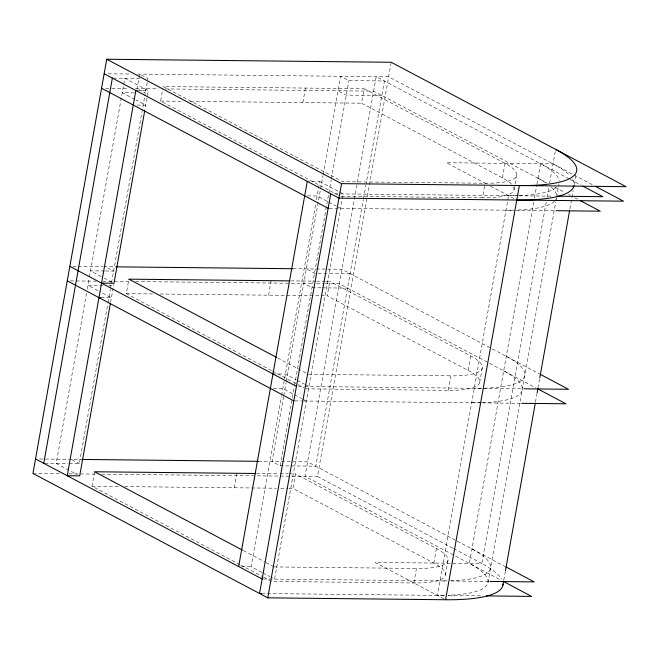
<?xml version="1.0" encoding="UTF-8"?>
<svg xmlns="http://www.w3.org/2000/svg" width="659" height="659" viewBox="0 0 659 659"><rect width="100%" height="100%" fill="white"/><g stroke="black" fill="none" stroke-linecap="round" stroke-linejoin="round"><path stroke-width="0.49" stroke-dasharray="3.29 2.47" d="M86.535 293.131L56.196 463.434L76.971 474.439M87.26 289.079L89.245 277.925M89.426 276.912L123.546 85.324M123.727 84.311L124.815 78.223L148.3 90.662L144.865 109.929M137.006 89.327L139.708 74.121L147.929 78.47L144.856 95.703M69.154 463.574L79.311 463.681L107.845 303.519M108.027 302.506L110.374 289.326M110.555 288.312L144.683 96.716M110.555 302.53L113.818 284.235M239.876 564.606L91.996 486.268L94.575 471.77M271.459 370.564L126.306 293.659L128.884 279.161M338.429 195.262L160.615 101.058L162.847 88.495M234.25 487.784L236.828 473.286M268.551 295.174L271.137 280.685M302.86 102.573L305.447 88.075M261.936 572.432L251.095 566.691L281.434 396.38M281.615 395.367L315.735 203.779M316.46 199.726L319.714 181.48L308.223 181.357M283.584 396.594L272.027 461.473L280.248 465.822L315.809 466.201L363.298 199.603M283.765 395.581L286.113 382.401M286.294 381.388L320.414 189.8M320.595 188.787L322.943 175.607M323.124 174.594L340.645 76.263L348.858 80.612L384.419 80.999L366.009 184.396M280.248 465.822L294.326 386.759M294.507 385.746L328.635 194.15M328.816 193.136L331.164 179.956M331.345 178.943L348.858 80.612M263.46 577.103L271.632 581.427L413.877 582.951A71.361 16.541 10.1 0 0 433.811 563.05L292.925 488.41L295.504 473.912L289.334 473.846M305.941 388.826L448.186 390.342A71.361 16.541 10.1 0 0 468.121 370.44L327.235 295.8L329.813 281.302L325.694 281.261M511.532 184.149A71.361 16.541 10.1 0 0 502.43 177.839L361.544 103.199L364.122 88.701L163.193 86.56L342.828 181.727L485.082 183.243A71.361 16.541 10.1 0 0 505.016 163.341L364.122 88.701M363.48 198.581L365.827 185.41M452.766 548.164L317.457 476.482L391.059 63.248M413.877 582.951L416.463 568.453A71.361 16.541 10.1 0 0 436.398 548.552L295.504 473.912M448.186 390.342L450.772 375.844A71.361 16.541 10.1 0 0 470.707 355.942L329.813 281.302M341.271 196.234L482.495 197.741L484.909 184.207M433.811 563.05L436.398 548.552M468.121 370.44L470.707 355.942M502.43 177.839L505.016 163.341M445.385 574.994L447.963 560.496M479.686 382.393L482.273 367.895M513.995 189.784L516.582 175.286M533.724 202.173L469.381 563.429A114.608 26.558 10.1 0 1 448.005 595.275M534.449 198.128L536.788 184.973M536.97 183.96L540.578 163.72A114.608 26.558 10.1 0 1 559.203 180.797M546.171 202.305L481.828 563.56A129.749 30.067 10.1 0 1 501.515 579.08M547.077 197.247L548.881 187.131M549.598 183.078L555.257 151.29M487.957 582.614L555.726 202.132M555.908 201.119L556.451 198.087M556.567 197.403L558.98 183.869M503.756 580.217L505.198 572.127M535.479 402.122L536.92 394.024M538.008 387.953L539.622 378.851M569.911 208.845L573.149 190.632M574.228 184.602L575.777 175.912M108.216 73.783L130.853 74.022M137.682 74.096L388.653 76.773L593.553 185.327M113.323 78.1L139.889 78.388M105.671 88.281L110.803 88.331M111.832 88.347L128.258 88.52M135.441 88.594L158.654 88.841M165.22 88.916L373.62 91.14L546.739 182.856M136.808 90.547L148.3 90.662M134.296 92.853L122.228 92.721L134.873 99.418M143.341 92.952L145.351 92.968L137.13 88.619M381.841 95.489L346.28 95.11L338.059 90.761M160.615 101.058L182.098 101.288M190.286 101.371L361.544 103.199M137.097 105.069L145.713 105.16L135.779 99.896M334.574 193.828L551.468 196.143M307.555 195.871L317.127 195.978L327.968 201.72M329.187 208.293L515.009 210.279M516.038 210.287L555.051 210.699M72.918 266.376L77.029 266.417M78.05 266.434L102.689 266.697M103.718 266.706L115.654 266.829M293.008 268.724L315.208 268.963M316.229 268.971L341.897 269.243L539.49 373.925M104.575 270.981L90.505 270.833L103.15 277.53M105.58 270.989L113.62 271.08L105.407 266.722M350.118 273.6L314.549 273.221L306.336 268.864M290.693 280.891L315.406 281.154M316.435 281.162L324.665 281.253M70.34 280.874L96 281.146M102.82 281.22L130.498 281.517M135.622 281.566L312.621 283.461M316.732 283.502L323.915 283.576M324.945 283.592L339.311 283.741L535.998 387.945M103.002 285.487L87.927 285.331L100.572 292.028M109.032 285.553L111.042 285.578L108.57 284.268M321.114 287.818L311.971 287.719L303.75 283.362M322.127 287.826L347.532 288.098M126.306 293.659L152.913 293.947M160.071 294.021L320.027 295.726M321.057 295.734L327.235 295.8M100.876 297.654L111.404 297.769L101.47 292.505M272.958 373.95L285.405 374.081L296.237 379.823M308.519 374.328L450.772 375.844M298.494 386.413L303.626 386.462M304.647 386.479L524.35 388.818M273.246 388.481L282.818 388.579L293.659 394.321M294.886 400.894L303.099 400.985M304.12 400.993L521.763 403.316M39.598 458.994L80.703 459.43M258.312 461.325L307.588 461.852L456.522 540.751M44.771 463.31L68.141 463.565M256.384 473.491L279.037 473.739M280.067 473.747L288.304 473.837M32.95 473.442L60.669 473.739M68.882 473.829L95.571 474.109M101.733 474.175L317.457 476.482M91.996 486.268L119.625 486.556M124.74 486.614L276.451 488.228M280.569 488.278L287.777 488.352M288.807 488.36L292.925 488.41M241.523 566.583L251.095 566.691M274.21 566.929L416.463 568.453M263.155 579.006L446.926 580.966M451.028 581.007L489.011 581.411M261.607 593.512L444.339 595.464M448.449 595.505L481.301 595.86M569.269 178.918L376.207 76.642L305.01 476.35L500.782 580.068M570.175 179.405L581.049 185.163M554.903 187.172L564.87 192.461M568.495 194.38L570.307 195.336M574.837 197.741L577.564 199.183M486.07 183.77L446.332 162.715L553.025 163.852A129.749 30.067 10.1 0 1 569.574 175.327M490.584 186.159L515.873 199.553M319.714 181.48L338.677 191.522M339.583 192.008L343.191 193.919L274.581 579.129L270.964 577.21M328.874 202.198L336.098 206.02M336.996 206.498L340.612 208.417M277.67 357.985L306.707 373.365M104.056 278.007L113.084 282.793M297.143 380.301L304.367 384.131M305.274 384.609L308.882 386.52M272.373 371.042L304.12 387.863M294.565 394.799L301.789 398.629M302.687 399.107L306.303 401.018M457.14 541.08L505.181 566.534M453.672 548.642L481.828 563.56L375.136 562.424L445.583 599.739M71.913 459.76L79.311 463.681M243.369 550.594L265.14 562.127M266.047 562.605L273.304 566.452M262.834 572.91L270.058 576.732M240.782 565.092L262.554 576.625M503.682 370.819A114.608 26.558 10.1 0 1 482.314 402.674M481.465 402.698A114.608 26.558 10.1 0 1 471.671 402.781M506.269 356.33A114.608 26.558 10.1 0 1 474.249 388.283M572.712 179.372A129.749 30.067 10.1 0 1 574.178 184.396M444.561 595.365A114.608 26.558 10.1 0 1 437.362 595.39L508.559 195.682A114.608 26.558 10.1 0 0 518.353 195.599M555.998 187.609A114.608 26.558 10.1 0 1 519.21 195.575M513.625 187.09A71.361 16.541 10.1 0 1 482.495 197.741M556.287 198.408A114.608 26.558 10.1 0 1 555.825 199.389M554.392 201.234A114.608 26.558 10.1 0 1 516.623 210.073M513.18 210.155A114.608 26.558 10.1 0 1 505.98 210.18M537.991 178.218A114.608 26.558 10.1 0 1 545.949 182.938M551.344 187.131A114.608 26.558 10.1 0 1 556.616 195.295M471.959 548.931A114.608 26.558 10.1 0 1 450.591 580.777M447.148 580.867A114.608 26.558 10.1 0 1 439.94 580.892"/><path stroke-width="0.99" d="M106.733 59.244L341.543 183.639L626.05 186.678L391.232 62.275L106.733 59.244L32.95 473.442L267.768 597.845L445.583 599.739A129.749 30.067 10.1 0 0 502.982 584.105M43.749 463.302L112.368 78.091M135.845 90.53L67.234 475.74L79.681 475.872L110.374 303.544M144.683 110.943L113.991 283.271L101.544 283.139M238.649 566.551L307.267 181.349M330.744 193.787L259.547 593.487L261.607 593.512M267.768 597.845L341.543 183.639M445.583 599.739L519.358 185.541A129.749 30.067 10.1 0 0 555.603 149.354M502.858 585.283L503.575 581.23M505.379 571.114L535.297 403.135M537.101 393.019L537.826 388.967M539.803 377.838L569.549 210.872M556.608 196.193L602.804 196.687L582.861 186.126M556.072 210.715L600.217 211.185L580.282 200.624M116.042 266.837L292.621 268.724M289.663 280.882L128.884 279.161L276.764 357.507M98.957 297.637L100.876 297.654M524.35 388.818L568.495 389.288L540.396 374.403M521.763 403.316L565.908 403.786L537.81 388.901M81.732 459.438L258.312 461.325M255.362 473.483L94.575 471.77L242.454 550.108M490.041 581.427L534.185 581.897L506.087 567.012M486.433 595.909L531.607 596.395L503.509 581.51M595.365 186.283L623.472 201.176L338.965 198.137L104.147 73.742M101.568 88.24L328.166 208.285M69.838 266.343L296.435 386.388M67.259 280.841L293.856 400.886M35.528 458.944L262.134 578.997M574.055 185.574A129.749 30.067 10.1 0 1 516.78 200.039"/></g></svg>
